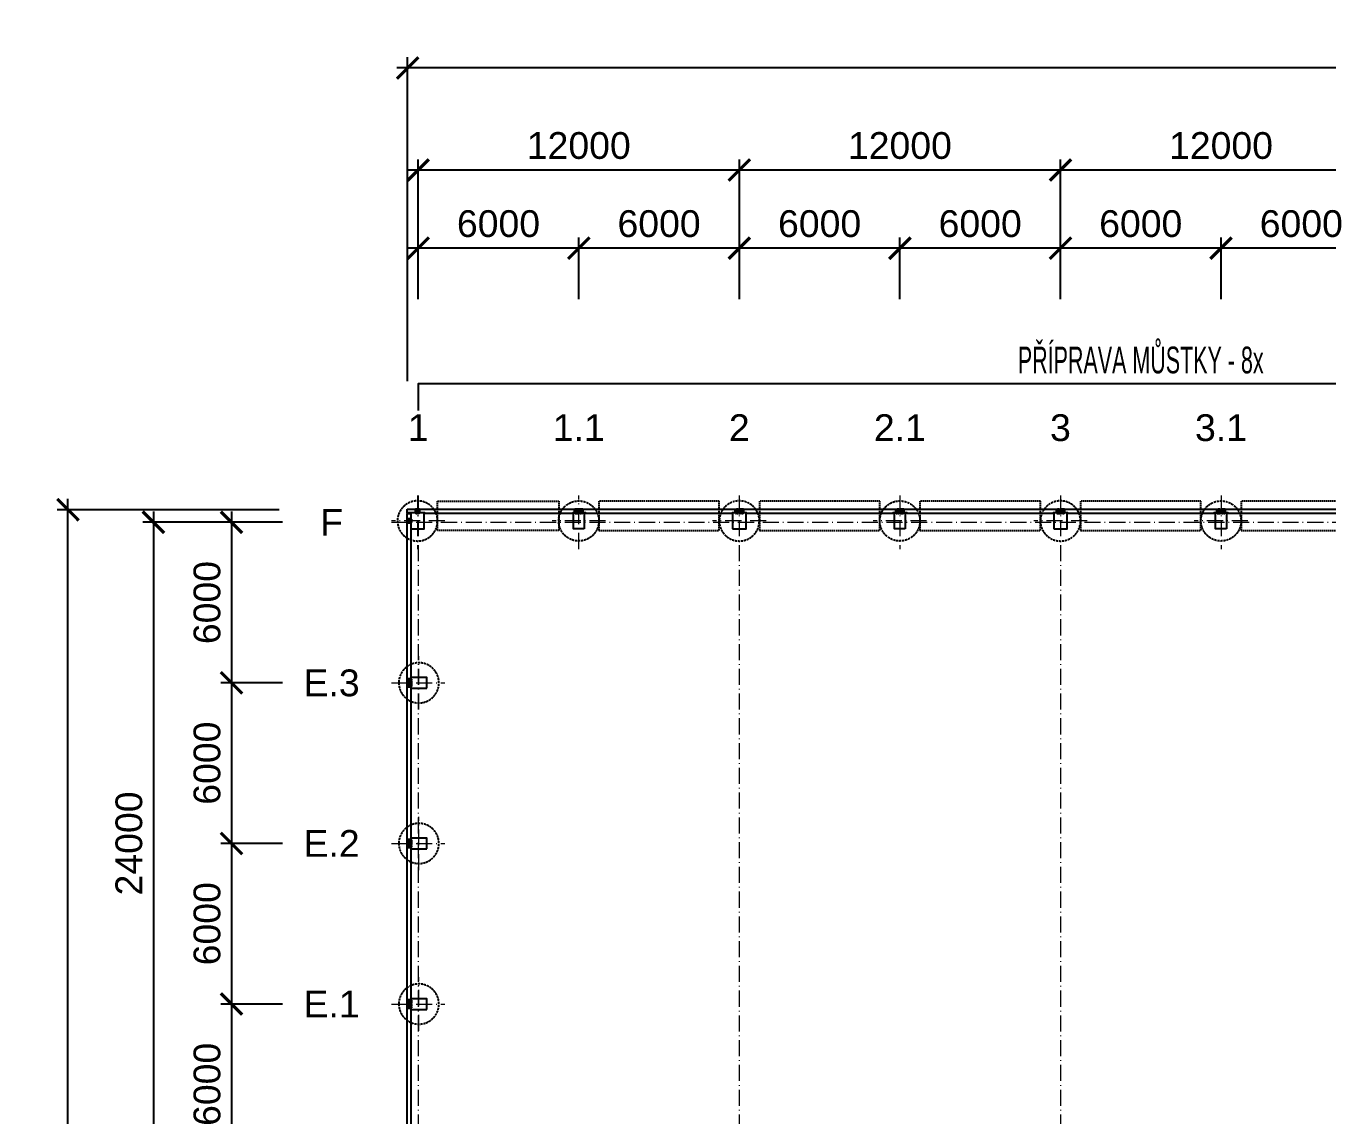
# Model space of a CAD drawing. Header units: millimetres. Extents: x 325046 to 1268204, y 1875583 to 2761998.
# Drawn here: x 691424 to 740075, y 2323068 to 2363789 of the extents above; entities that cross this region are included whole.
import ezdxf
from ezdxf.enums import TextEntityAlignment as Align

# ---------------------------------------------------------------- set-up
doc = ezdxf.new("R2010")
doc.units = ezdxf.units.MM
doc.header["$LTSCALE"] = 100
doc.header["$PDMODE"] = 65
for name, pattern in [('ACAD_ISO10W100', [18.5, 12, -3, 0.5, -3]), ('DASHDOT', [1, 0.5, -0.25, 0, -0.25]), ('DASHED', [0.75, 0.5, -0.25])]:
    doc.linetypes.add(name, pattern=pattern)
for name, color, linetype in [('005', 9, 'Continuous'), ('025', 1, 'Continuous'), ('035', 7, 'Continuous'), ('070', 6, 'Continuous'), ('KOTY', 2, 'Continuous'), ('Kóty osové', 5, 'Continuous')]:
    doc.layers.add(name, color=color, linetype=linetype)
doc.layers.add('Objekty - osy', color=5, linetype='ACAD_ISO10W100', lineweight=20)
doc.layers.add('Popis OS', color=7, linetype='Continuous', true_color=0xbd0a5d)
doc.layers.add('Příprava na dock', color=7, linetype='Continuous', true_color=0x616161)
doc.styles.add('ARIL-TENKÝ', font='arial.ttf')
doc.dimstyles.new('400', dxfattribs={"dimscale": 400, "dimtxt": 2.5, "dimasz": 2, "dimexe": 1, "dimexo": 12, "dimgap": 1, "dimtad": 1, "dimdec": 0, "dimzin": 0, "dimdsep": 46, "dimtxsty": 'ARIL-TENKÝ', "dimblk": 'ARCHTICK', "dimcen": 4, "dimdle": 1, "dimclrd": 256, "dimclre": 256, "dimclrt": 7, "dimadec": 0, "dimazin": 0, "dimtfac": 1, "dimtdec": 0, "dimtix": 1, "dimtofl": 0, "dimtmove": 0, "dimatfit": 0, "dimldrblk": 'OBLIQUE', "dimfxl": 1, "dimtolj": 1, "dimtzin": 0, "dimlwd": -1, "dimlwe": -1, "dimarcsym": 0})
pattern_1 = [(45, (5586535.7, -4538179.3), (22.09708691, -22.09708691), [])]

# ---------------------------------------------------------------- blocks, each defined once
blk = doc.blocks.new('H1 PU')
at = {"layer": 'Příprava na dock', "linetype": 'DASHED', "ltscale": 1.5}
blk.add_circle((1537736, -4876565), 750, dxfattribs=at)
blk = doc.blocks.new('_ARCHTICK')
at = {"color": 0, "linetype": 'ByBlock', "const_width": 0.15}
blk.add_lwpolyline([(-0.5, -0.5), (0.5, 0.5)], dxfattribs=at)
blk = doc.blocks.new('*D1342')
at = {"layer": 'Defpoints', "color": 0, "transparency": 16777216}
for p in [(705804, 2345249), (699102, 2339249), (705804, 2339249)]:
    blk.add_point(p, dxfattribs=at)
at = {"layer": 'Kóty osové', "transparency": 16777216}
for p, q in [((699102, 2345649), (699102, 2338849)), ((701004, 2345249), (698702, 2345249)), ((701004, 2339249), (698702, 2339249))]:
    blk.add_line(p, q, dxfattribs=at)
at = {"layer": 'Kóty osové', "transparency": 16777216, "xscale": 800, "yscale": 800, "zscale": 800}
for p, rotation in [((699102, 2345249), 90), ((699102, 2339249), 270)]:
    blk.add_blockref('_ARCHTICK', p, dxfattribs=dict(at, rotation=rotation))
at = {"layer": 'Kóty osové', "color": 7, "transparency": 16777216, "insert": (698191, 2342249), "char_height": 1000, "attachment_point": 5, "rotation": 90, "style": 'ARIL-TENKÝ'}
blk.add_mtext('\\A1;6000', dxfattribs=at)
blk = doc.blocks.new('_Oblique')
at = {"color": 0, "lineweight": -2}
blk.add_line((-0.5, -0.5), (0.5, 0.5), dxfattribs=at)
blk = doc.blocks.new('*D1343')
at = {"layer": 'Defpoints', "color": 0, "transparency": 16777216}
for p in [(705804, 2339249), (699102, 2333249), (705804, 2333249)]:
    blk.add_point(p, dxfattribs=at)
at = {"layer": 'Kóty osové', "transparency": 16777216}
for p, q in [((699102, 2339649), (699102, 2332849)), ((701004, 2339249), (698702, 2339249)), ((701004, 2333249), (698702, 2333249))]:
    blk.add_line(p, q, dxfattribs=at)
at = {"layer": 'Kóty osové', "transparency": 16777216, "xscale": 800, "yscale": 800, "zscale": 800}
for p, rotation in [((699102, 2339249), 90), ((699102, 2333249), 270)]:
    blk.add_blockref('_ARCHTICK', p, dxfattribs=dict(at, rotation=rotation))
at = {"layer": 'Kóty osové', "color": 7, "transparency": 16777216, "insert": (698191, 2336249), "char_height": 1000, "attachment_point": 5, "rotation": 90, "style": 'ARIL-TENKÝ'}
blk.add_mtext('\\A1;6000', dxfattribs=at)
blk = doc.blocks.new('*D1344')
at = {"layer": 'Defpoints', "color": 0, "transparency": 16777216}
for p in [(705804, 2333249), (699102, 2327249), (705804, 2327249)]:
    blk.add_point(p, dxfattribs=at)
at = {"layer": 'Kóty osové', "transparency": 16777216}
for p, q in [((699102, 2333649), (699102, 2326849)), ((701004, 2333249), (698702, 2333249)), ((701004, 2327249), (698702, 2327249))]:
    blk.add_line(p, q, dxfattribs=at)
at = {"layer": 'Kóty osové', "transparency": 16777216, "xscale": 800, "yscale": 800, "zscale": 800}
for p, rotation in [((699102, 2333249), 90), ((699102, 2327249), 270)]:
    blk.add_blockref('_ARCHTICK', p, dxfattribs=dict(at, rotation=rotation))
at = {"layer": 'Kóty osové', "color": 7, "transparency": 16777216, "insert": (698191, 2330249), "char_height": 1000, "attachment_point": 5, "rotation": 90, "style": 'ARIL-TENKÝ'}
blk.add_mtext('\\A1;6000', dxfattribs=at)
blk = doc.blocks.new('*D1345')
at = {"layer": 'Defpoints', "color": 0, "transparency": 16777216}
for p in [(705804, 2327249), (699102, 2321249), (705804, 2321249)]:
    blk.add_point(p, dxfattribs=at)
at = {"layer": 'Kóty osové', "transparency": 16777216}
for p, q in [((699102, 2327649), (699102, 2320849)), ((701004, 2327249), (698702, 2327249)), ((701004, 2321249), (698702, 2321249))]:
    blk.add_line(p, q, dxfattribs=at)
at = {"layer": 'Kóty osové', "transparency": 16777216, "xscale": 800, "yscale": 800, "zscale": 800}
for p, rotation in [((699102, 2327249), 90), ((699102, 2321249), 270)]:
    blk.add_blockref('_ARCHTICK', p, dxfattribs=dict(at, rotation=rotation))
at = {"layer": 'Kóty osové', "color": 7, "transparency": 16777216, "insert": (698191, 2324249), "char_height": 1000, "attachment_point": 5, "rotation": 90, "style": 'ARIL-TENKÝ'}
blk.add_mtext('\\A1;6000', dxfattribs=at)
blk = doc.blocks.new('*D1359')
at = {"layer": 'Defpoints', "color": 0, "transparency": 16777216}
for p in [(705079, 2345249), (696183, 2321249), (706919, 2321249)]:
    blk.add_point(p, dxfattribs=at)
at = {"layer": 'Kóty osové', "transparency": 16777216}
for p, q in [((696183, 2345649), (696183, 2320849)), ((700279, 2345249), (695783, 2345249)), ((702119, 2321249), (695783, 2321249))]:
    blk.add_line(p, q, dxfattribs=at)
at = {"layer": 'Kóty osové', "transparency": 16777216, "xscale": 800, "yscale": 800, "zscale": 800}
for p, rotation in [((696183, 2345249), 90), ((696183, 2321249), 270)]:
    blk.add_blockref('_ARCHTICK', p, dxfattribs=dict(at, rotation=rotation))
at = {"layer": 'Kóty osové', "color": 7, "transparency": 16777216, "insert": (695272, 2333249), "char_height": 1000, "attachment_point": 5, "rotation": 90, "style": 'ARIL-TENKÝ'}
blk.add_mtext('\\A1;24000', dxfattribs=at)
blk = doc.blocks.new('*D1378')
at = {"layer": 'Defpoints', "color": 0, "transparency": 16777216}
for p in [(736079, 2355490), (736079, 2348788), (742079, 2348788)]:
    blk.add_point(p, dxfattribs=at)
at = {"layer": 'Kóty osové', "transparency": 16777216}
for p, q in [((736079, 2353588), (736079, 2355890)), ((742079, 2353588), (742079, 2355890)), ((742479, 2355490), (735679, 2355490))]:
    blk.add_line(p, q, dxfattribs=at)
at = {"layer": 'Kóty osové', "transparency": 16777216, "xscale": 800, "yscale": 800, "zscale": 800, "rotation": 180}
blk.add_blockref('_ARCHTICK', (736079, 2355490), dxfattribs=at)
at = {"layer": 'Kóty osové', "transparency": 16777216, "xscale": 800, "yscale": 800, "zscale": 800}
blk.add_blockref('_ARCHTICK', (742079, 2355490), dxfattribs=at)
at = {"layer": 'Kóty osové', "color": 7, "transparency": 16777216, "insert": (739079, 2356401), "char_height": 1000, "attachment_point": 5, "style": 'ARIL-TENKÝ'}
blk.add_mtext('\\A1;6000', dxfattribs=at)
blk = doc.blocks.new('*D1379')
at = {"layer": 'Defpoints', "color": 0, "transparency": 16777216}
for p in [(730079, 2355490), (730079, 2348788), (736079, 2348788)]:
    blk.add_point(p, dxfattribs=at)
at = {"layer": 'Kóty osové', "transparency": 16777216}
for p, q in [((730079, 2353588), (730079, 2355890)), ((736079, 2353588), (736079, 2355890)), ((736479, 2355490), (729679, 2355490))]:
    blk.add_line(p, q, dxfattribs=at)
at = {"layer": 'Kóty osové', "transparency": 16777216, "xscale": 800, "yscale": 800, "zscale": 800, "rotation": 180}
blk.add_blockref('_ARCHTICK', (730079, 2355490), dxfattribs=at)
at = {"layer": 'Kóty osové', "transparency": 16777216, "xscale": 800, "yscale": 800, "zscale": 800}
blk.add_blockref('_ARCHTICK', (736079, 2355490), dxfattribs=at)
at = {"layer": 'Kóty osové', "color": 7, "transparency": 16777216, "insert": (733079, 2356401), "char_height": 1000, "attachment_point": 5, "style": 'ARIL-TENKÝ'}
blk.add_mtext('\\A1;6000', dxfattribs=at)
blk = doc.blocks.new('*D1380')
at = {"layer": 'Defpoints', "color": 0, "transparency": 16777216}
for p in [(724079, 2355490), (724079, 2348788), (730079, 2348788)]:
    blk.add_point(p, dxfattribs=at)
at = {"layer": 'Kóty osové', "transparency": 16777216}
for p, q in [((724079, 2353588), (724079, 2355890)), ((730079, 2353588), (730079, 2355890)), ((730479, 2355490), (723679, 2355490))]:
    blk.add_line(p, q, dxfattribs=at)
at = {"layer": 'Kóty osové', "transparency": 16777216, "xscale": 800, "yscale": 800, "zscale": 800, "rotation": 180}
blk.add_blockref('_ARCHTICK', (724079, 2355490), dxfattribs=at)
at = {"layer": 'Kóty osové', "transparency": 16777216, "xscale": 800, "yscale": 800, "zscale": 800}
blk.add_blockref('_ARCHTICK', (730079, 2355490), dxfattribs=at)
at = {"layer": 'Kóty osové', "color": 7, "transparency": 16777216, "insert": (727079, 2356401), "char_height": 1000, "attachment_point": 5, "style": 'ARIL-TENKÝ'}
blk.add_mtext('\\A1;6000', dxfattribs=at)
blk = doc.blocks.new('*D1381')
at = {"layer": 'Defpoints', "color": 0, "transparency": 16777216}
for p in [(718079, 2355490), (718079, 2348788), (724079, 2348788)]:
    blk.add_point(p, dxfattribs=at)
at = {"layer": 'Kóty osové', "transparency": 16777216}
for p, q in [((718079, 2353588), (718079, 2355890)), ((724079, 2353588), (724079, 2355890)), ((724479, 2355490), (717679, 2355490))]:
    blk.add_line(p, q, dxfattribs=at)
at = {"layer": 'Kóty osové', "transparency": 16777216, "xscale": 800, "yscale": 800, "zscale": 800, "rotation": 180}
blk.add_blockref('_ARCHTICK', (718079, 2355490), dxfattribs=at)
at = {"layer": 'Kóty osové', "transparency": 16777216, "xscale": 800, "yscale": 800, "zscale": 800}
blk.add_blockref('_ARCHTICK', (724079, 2355490), dxfattribs=at)
at = {"layer": 'Kóty osové', "color": 7, "transparency": 16777216, "insert": (721079, 2356401), "char_height": 1000, "attachment_point": 5, "style": 'ARIL-TENKÝ'}
blk.add_mtext('\\A1;6000', dxfattribs=at)
blk = doc.blocks.new('*D1382')
at = {"layer": 'Defpoints', "color": 0, "transparency": 16777216}
for p in [(712079, 2355490), (712079, 2348788), (718079, 2348788)]:
    blk.add_point(p, dxfattribs=at)
at = {"layer": 'Kóty osové', "transparency": 16777216}
for p, q in [((712079, 2353588), (712079, 2355890)), ((718079, 2353588), (718079, 2355890)), ((718479, 2355490), (711679, 2355490))]:
    blk.add_line(p, q, dxfattribs=at)
at = {"layer": 'Kóty osové', "transparency": 16777216, "xscale": 800, "yscale": 800, "zscale": 800, "rotation": 180}
blk.add_blockref('_ARCHTICK', (712079, 2355490), dxfattribs=at)
at = {"layer": 'Kóty osové', "transparency": 16777216, "xscale": 800, "yscale": 800, "zscale": 800}
blk.add_blockref('_ARCHTICK', (718079, 2355490), dxfattribs=at)
at = {"layer": 'Kóty osové', "color": 7, "transparency": 16777216, "insert": (715079, 2356401), "char_height": 1000, "attachment_point": 5, "style": 'ARIL-TENKÝ'}
blk.add_mtext('\\A1;6000', dxfattribs=at)
blk = doc.blocks.new('*D1383')
at = {"layer": 'Defpoints', "color": 0, "transparency": 16777216}
for p in [(706079, 2355490), (706079, 2348788), (712079, 2348788)]:
    blk.add_point(p, dxfattribs=at)
at = {"layer": 'Kóty osové', "transparency": 16777216}
for p, q in [((706079, 2353588), (706079, 2355890)), ((712079, 2353588), (712079, 2355890)), ((712479, 2355490), (705679, 2355490))]:
    blk.add_line(p, q, dxfattribs=at)
at = {"layer": 'Kóty osové', "transparency": 16777216, "xscale": 800, "yscale": 800, "zscale": 800, "rotation": 180}
blk.add_blockref('_ARCHTICK', (706079, 2355490), dxfattribs=at)
at = {"layer": 'Kóty osové', "transparency": 16777216, "xscale": 800, "yscale": 800, "zscale": 800}
blk.add_blockref('_ARCHTICK', (712079, 2355490), dxfattribs=at)
at = {"layer": 'Kóty osové', "color": 7, "transparency": 16777216, "insert": (709079, 2356401), "char_height": 1000, "attachment_point": 5, "style": 'ARIL-TENKÝ'}
blk.add_mtext('\\A1;6000', dxfattribs=at)
blk = doc.blocks.new('*D1384')
at = {"layer": 'Defpoints', "color": 0, "transparency": 16777216}
for p in [(706079, 2358409), (718079, 2353588), (706079, 2348908)]:
    blk.add_point(p, dxfattribs=at)
at = {"layer": 'Kóty osové', "transparency": 16777216}
for p, q in [((706079, 2353708), (706079, 2358809)), ((718079, 2358388), (718079, 2358809)), ((718479, 2358409), (705679, 2358409))]:
    blk.add_line(p, q, dxfattribs=at)
at = {"layer": 'Kóty osové', "transparency": 16777216, "xscale": 800, "yscale": 800, "zscale": 800, "rotation": 180}
blk.add_blockref('_ARCHTICK', (706079, 2358409), dxfattribs=at)
at = {"layer": 'Kóty osové', "transparency": 16777216, "xscale": 800, "yscale": 800, "zscale": 800}
blk.add_blockref('_ARCHTICK', (718079, 2358409), dxfattribs=at)
at = {"layer": 'Kóty osové', "color": 7, "transparency": 16777216, "insert": (712079, 2359319), "char_height": 1000, "attachment_point": 5, "style": 'ARIL-TENKÝ'}
blk.add_mtext('\\A1;12000', dxfattribs=at)
blk = doc.blocks.new('*D1427')
at = {"layer": 'Defpoints', "color": 0, "transparency": 16777216}
for p in [(718079, 2358409), (730079, 2353588), (718079, 2348908)]:
    blk.add_point(p, dxfattribs=at)
at = {"layer": 'Kóty osové', "transparency": 16777216}
for p, q in [((718079, 2353708), (718079, 2358809)), ((730079, 2358388), (730079, 2358809)), ((730479, 2358409), (717679, 2358409))]:
    blk.add_line(p, q, dxfattribs=at)
at = {"layer": 'Kóty osové', "transparency": 16777216, "xscale": 800, "yscale": 800, "zscale": 800, "rotation": 180}
blk.add_blockref('_ARCHTICK', (718079, 2358409), dxfattribs=at)
at = {"layer": 'Kóty osové', "transparency": 16777216, "xscale": 800, "yscale": 800, "zscale": 800}
blk.add_blockref('_ARCHTICK', (730079, 2358409), dxfattribs=at)
at = {"layer": 'Kóty osové', "color": 7, "transparency": 16777216, "insert": (724079, 2359319), "char_height": 1000, "attachment_point": 5, "style": 'ARIL-TENKÝ'}
blk.add_mtext('\\A1;12000', dxfattribs=at)
blk = doc.blocks.new('*D1428')
at = {"layer": 'Defpoints', "color": 0, "transparency": 16777216}
for p in [(730079, 2358409), (742079, 2353588), (730079, 2348908)]:
    blk.add_point(p, dxfattribs=at)
at = {"layer": 'Kóty osové', "transparency": 16777216}
for p, q in [((730079, 2353708), (730079, 2358809)), ((742079, 2358388), (742079, 2358809)), ((742479, 2358409), (729679, 2358409))]:
    blk.add_line(p, q, dxfattribs=at)
at = {"layer": 'Kóty osové', "transparency": 16777216, "xscale": 800, "yscale": 800, "zscale": 800, "rotation": 180}
blk.add_blockref('_ARCHTICK', (730079, 2358409), dxfattribs=at)
at = {"layer": 'Kóty osové', "transparency": 16777216, "xscale": 800, "yscale": 800, "zscale": 800}
blk.add_blockref('_ARCHTICK', (742079, 2358409), dxfattribs=at)
at = {"layer": 'Kóty osové', "color": 7, "transparency": 16777216, "insert": (736079, 2359319), "char_height": 1000, "attachment_point": 5, "style": 'ARIL-TENKÝ'}
blk.add_mtext('\\A1;12000', dxfattribs=at)
blk = doc.blocks.new('ZN15_PU')
at = {"layer": '005'}
h = blk.add_hatch(dxfattribs=at)
h.set_pattern_fill('ANSI31', color=256, scale=250, angle=90)
h.set_pattern_definition(pattern_1)
edge = h.paths.add_edge_path()
edge.add_line((1326099, -5523250), (1326099, -5523131))
edge.add_line((1326099, -5523131), (1326219, -5523131))
edge.add_line((1326219, -5523133), (1326219, -5523251))
edge.add_line((1326219, -5523251), (1326099, -5523251))
h = blk.add_hatch(dxfattribs=at)
h.set_pattern_fill('ANSI31', color=256, scale=250, angle=90)
h.set_pattern_definition(pattern_1)
edge = h.paths.add_edge_path()
edge.add_line((1332059, -5523241), (1332059, -5523131))
edge.add_line((1332059, -5523131), (1331939, -5523131))
edge.add_line((1331939, -5523141), (1331939, -5523251))
edge.add_line((1331939, -5523251), (1332059, -5523251))
at = {"layer": '005', "linetype": 'DASHDOT'}
for points in [[(1326049, -5523191), (1326269, -5523191)], [(1326159, -5523301), (1326159, -5523081)], [(1332109, -5523191), (1331889, -5523191)], [(1331999, -5523301), (1331999, -5523081)]]:
    blk.add_lwpolyline(points, dxfattribs=at)
at = {"layer": '025', "linetype": 'DASHED'}
blk.add_lwpolyline([(1331329, -5523561), (1326829, -5523561), (1326829, -5522461), (1331329, -5522461)], close=True, dxfattribs=at)
at = {"layer": '025'}
for points in [[(1326099, -5523251), (1326099, -5523131), (1326219, -5523131), (1326219, -5523251), (1326099, -5523251)], [(1332059, -5523251), (1332059, -5523131), (1331939, -5523131), (1331939, -5523251), (1332059, -5523251)]]:
    blk.add_lwpolyline(points, dxfattribs=at)
at = {"layer": '035', "ltscale": 0.5}
blk.add_lwpolyline([(1326089, -5523261), (1332069, -5523261), (1332069, -5523121), (1331809, -5523121), (1331809, -5523101), (1326349, -5523101), (1326349, -5523121), (1326089, -5523121)], close=True, dxfattribs=at)
at = {"layer": '035'}
for points in [[(1326089, -5523261), (1326089, -5523121), (1326229, -5523121), (1326229, -5523261)], [(1332069, -5523261), (1332069, -5523121), (1331929, -5523121), (1331929, -5523261)]]:
    blk.add_lwpolyline(points, close=True, dxfattribs=at)
for points in [[(1326219, -5523131), (1326219, -5523121)], [(1326219, -5523131), (1326219, -5523121)], [(1326219, -5523251), (1326219, -5523261)], [(1326219, -5523251), (1326219, -5523261)], [(1331939, -5523131), (1331939, -5523121)], [(1331939, -5523131), (1331939, -5523121)], [(1331939, -5523251), (1331939, -5523261)], [(1331939, -5523251), (1331939, -5523261)]]:
    blk.add_lwpolyline(points, dxfattribs=at)
blk = doc.blocks.new('ZN7 PU')
at = {"layer": '005'}
h = blk.add_hatch(dxfattribs=at)
h.set_pattern_fill('ANSI31', color=256, scale=250, angle=270)
h.set_pattern_definition([(315, (5933374.502, -5468836.37), (22.09708691, 22.09708691), [])])
edge = h.paths.add_edge_path()
edge.add_line((1330826, -5184869), (1330826, -5184759))
edge.add_line((1330826, -5184759), (1330946, -5184759))
edge.add_line((1330946, -5184759), (1330946, -5184879))
edge.add_line((1330946, -5184879), (1330826, -5184879))
h = blk.add_hatch(dxfattribs=at)
h.set_pattern_fill('ANSI31', color=256, scale=250, angle=270)
h.set_pattern_definition([(315, (5939319.502, -5468836.37), (22.09708691, 22.09708691), [])])
edge = h.paths.add_edge_path()
edge.add_line((1336771, -5184869), (1336771, -5184759))
edge.add_line((1336771, -5184759), (1336891, -5184759))
edge.add_line((1336891, -5184759), (1336891, -5184879))
edge.add_line((1336891, -5184879), (1336771, -5184879))
at = {"layer": '005', "linetype": 'DASHDOT'}
for points in [[(1330886, -5184929), (1330886, -5184709)], [(1336831, -5184929), (1336831, -5184709)], [(1330776, -5184819), (1330996, -5184819)], [(1336721, -5184819), (1336941, -5184819)]]:
    blk.add_lwpolyline(points, dxfattribs=at)
at = {"layer": '025', "linetype": 'DASHED'}
blk.add_lwpolyline([(1331636, -5185189), (1336161, -5185189), (1336161, -5184089), (1331636, -5184089)], close=True, dxfattribs=at)
at = {"layer": '025'}
for points in [[(1330826, -5184879), (1330826, -5184759), (1330946, -5184759), (1330946, -5184879), (1330826, -5184879)], [(1336771, -5184879), (1336771, -5184759), (1336891, -5184759), (1336891, -5184879), (1336771, -5184879)]]:
    blk.add_lwpolyline(points, dxfattribs=at)
at = {"layer": '035', "ltscale": 0.5}
blk.add_lwpolyline([(1330496, -5184889), (1336901, -5184889), (1336901, -5184749), (1336691, -5184749), (1336691, -5184729), (1331156, -5184729), (1331156, -5184749), (1330496, -5184749)], close=True, dxfattribs=at)
at = {"layer": '035'}
for points in [[(1330816, -5184889), (1330816, -5184749), (1330956, -5184749), (1330956, -5184889)], [(1336761, -5184889), (1336761, -5184749), (1336901, -5184749), (1336901, -5184889)]]:
    blk.add_lwpolyline(points, close=True, dxfattribs=at)
for points in [[(1330826, -5184759), (1330826, -5184749)], [(1330826, -5184759), (1330826, -5184749)], [(1330826, -5184879), (1330826, -5184889)], [(1330826, -5184879), (1330826, -5184889)], [(1330946, -5184759), (1330946, -5184749)], [(1330946, -5184759), (1330946, -5184749)], [(1330946, -5184879), (1330946, -5184889)], [(1330946, -5184879), (1330946, -5184889)], [(1336771, -5184759), (1336771, -5184749)], [(1336771, -5184759), (1336771, -5184749)], [(1336771, -5184879), (1336771, -5184889)], [(1336771, -5184879), (1336771, -5184889)]]:
    blk.add_lwpolyline(points, dxfattribs=at)
blk = doc.blocks.new('ZN21.1 PU')
at = {"layer": '005'}
h = blk.add_hatch(dxfattribs=at)
h.set_pattern_fill('ANSI31', color=256, scale=250, angle=180)
h.set_pattern_definition([(135, (757091.102, -960228.766), (22.09708691, 22.09708691), [])])
edge = h.paths.add_edge_path()
edge.add_line((1041059, -5562777), (1041169, -5562777))
edge.add_line((1041169, -5562777), (1041169, -5562657))
edge.add_line((1041169, -5562657), (1041049, -5562657))
edge.add_line((1041049, -5562657), (1041049, -5562777))
h = blk.add_hatch(dxfattribs=at)
h.set_pattern_fill('ANSI31', color=256, scale=250, angle=180)
h.set_pattern_definition([(135, (757091.102, -966198.766), (22.09708691, 22.09708691), [])])
edge = h.paths.add_edge_path()
edge.add_line((1041059, -5568747), (1041169, -5568747))
edge.add_line((1041169, -5568747), (1041169, -5568627))
edge.add_line((1041169, -5568627), (1041049, -5568627))
edge.add_line((1041049, -5568627), (1041049, -5568747))
at = {"layer": '005', "linetype": 'DASHDOT'}
for points in [[(1040999, -5562717), (1041219, -5562717)], [(1041109, -5562827), (1041109, -5562607)], [(1040999, -5568687), (1041219, -5568687)], [(1041109, -5568797), (1041109, -5568577)]]:
    blk.add_lwpolyline(points, dxfattribs=at)
at = {"layer": '025'}
for points in [[(1041049, -5562777), (1041169, -5562777), (1041169, -5562657), (1041049, -5562657), (1041049, -5562777)], [(1041049, -5568747), (1041169, -5568747), (1041169, -5568627), (1041049, -5568627), (1041049, -5568747)]]:
    blk.add_lwpolyline(points, dxfattribs=at)
at = {"layer": '035', "ltscale": 0.5}
blk.add_lwpolyline([(1041039, -5562647), (1041039, -5568967), (1041179, -5568967), (1041179, -5562647)], close=True, dxfattribs=at)
at = {"layer": '035'}
for points in [[(1041039, -5562787), (1041179, -5562787), (1041179, -5562647), (1041039, -5562647)], [(1041039, -5568757), (1041179, -5568757), (1041179, -5568617), (1041039, -5568617)]]:
    blk.add_lwpolyline(points, close=True, dxfattribs=at)
for points in [[(1041049, -5562777), (1041039, -5562777)], [(1041049, -5562777), (1041039, -5562777)], [(1041169, -5562777), (1041179, -5562777)], [(1041169, -5562777), (1041179, -5562777)], [(1041049, -5568627), (1041039, -5568627)], [(1041049, -5568627), (1041039, -5568627)], [(1041049, -5568747), (1041039, -5568747)], [(1041049, -5568747), (1041039, -5568747)], [(1041169, -5568627), (1041179, -5568627)], [(1041169, -5568627), (1041179, -5568627)], [(1041169, -5568747), (1041179, -5568747)], [(1041169, -5568747), (1041179, -5568747)]]:
    blk.add_lwpolyline(points, dxfattribs=at)
blk = doc.blocks.new('ZN9.1 PU')
at = {"layer": '005'}
h = blk.add_hatch(dxfattribs=at)
h.set_pattern_fill('ANSI31', color=256, scale=250, angle=180)
h.set_pattern_definition([(135, (757091.102, -954228.766), (22.09708691, 22.09708691), [])])
edge = h.paths.add_edge_path()
edge.add_line((1041059, -5556777), (1041169, -5556777))
edge.add_line((1041169, -5556777), (1041169, -5556657))
edge.add_line((1041169, -5556657), (1041049, -5556657))
edge.add_line((1041049, -5556657), (1041049, -5556777))
h = blk.add_hatch(dxfattribs=at)
h.set_pattern_fill('ANSI31', color=256, scale=250, angle=180)
h.set_pattern_definition([(225, (757091.102, -10165044.788), (22.09708691, -22.09708691), [])])
edge = h.paths.add_edge_path()
edge.add_line((1041059, -5562497), (1041169, -5562497))
edge.add_line((1041169, -5562497), (1041169, -5562617))
edge.add_line((1041169, -5562617), (1041049, -5562617))
edge.add_line((1041049, -5562617), (1041049, -5562497))
at = {"layer": '005', "linetype": 'DASHDOT'}
for points in [[(1040999, -5556717), (1041219, -5556717)], [(1041109, -5556827), (1041109, -5556607)], [(1040999, -5562557), (1041219, -5562557)], [(1041109, -5562447), (1041109, -5562667)]]:
    blk.add_lwpolyline(points, dxfattribs=at)
at = {"layer": '025'}
for points in [[(1041049, -5556777), (1041169, -5556777), (1041169, -5556657), (1041049, -5556657), (1041049, -5556777)], [(1041049, -5562497), (1041169, -5562497), (1041169, -5562617), (1041049, -5562617), (1041049, -5562497)]]:
    blk.add_lwpolyline(points, dxfattribs=at)
at = {"layer": '035', "ltscale": 0.5}
blk.add_lwpolyline([(1041039, -5562627), (1041039, -5556647), (1041179, -5556647), (1041179, -5562627)], close=True, dxfattribs=at)
at = {"layer": '035'}
for points in [[(1041039, -5556787), (1041179, -5556787), (1041179, -5556647), (1041039, -5556647)], [(1041039, -5562487), (1041179, -5562487), (1041179, -5562627), (1041039, -5562627)]]:
    blk.add_lwpolyline(points, close=True, dxfattribs=at)
for points in [[(1041049, -5556777), (1041039, -5556777)], [(1041049, -5556777), (1041039, -5556777)], [(1041169, -5556777), (1041179, -5556777)], [(1041169, -5556777), (1041179, -5556777)], [(1041049, -5562497), (1041039, -5562497)], [(1041049, -5562497), (1041039, -5562497)], [(1041169, -5562497), (1041179, -5562497)], [(1041169, -5562497), (1041179, -5562497)]]:
    blk.add_lwpolyline(points, dxfattribs=at)
blk = doc.blocks.new('*D1562')
at = {"layer": 'Defpoints', "color": 0, "transparency": 16777216}
for p in [(705684, 2362222), (705684, 2345719), (1078474, 2345719)]:
    blk.add_point(p, dxfattribs=at)
at = {"layer": 'Kóty osové', "transparency": 16777216}
for p, q in [((705684, 2350519), (705684, 2362622)), ((1078474, 2350519), (1078474, 2362622)), ((1078874, 2362222), (705284, 2362222))]:
    blk.add_line(p, q, dxfattribs=at)
at = {"layer": 'Kóty osové', "transparency": 16777216, "xscale": 800, "yscale": 800, "zscale": 800, "rotation": 180}
blk.add_blockref('_ARCHTICK', (705684, 2362222), dxfattribs=at)
at = {"layer": 'Kóty osové', "transparency": 16777216, "xscale": 800, "yscale": 800, "zscale": 800}
blk.add_blockref('_ARCHTICK', (1078474, 2362222), dxfattribs=at)
at = {"layer": 'Kóty osové', "color": 7, "transparency": 16777216, "insert": (892079, 2363133), "char_height": 1000, "attachment_point": 5, "style": 'ARIL-TENKÝ'}
blk.add_mtext('\\A1;372790', dxfattribs=at)
blk = doc.blocks.new('*D1564')
at = {"layer": 'Defpoints', "color": 0, "transparency": 16777216}
for p in [(692991, 2345719), (705684, 2345719), (705684, 2224779)]:
    blk.add_point(p, dxfattribs=at)
at = {"layer": 'Kóty osové', "transparency": 16777216}
for p, q in [((692991, 2224379), (692991, 2346119)), ((700884, 2345719), (692591, 2345719)), ((700884, 2224779), (692591, 2224779))]:
    blk.add_line(p, q, dxfattribs=at)
at = {"layer": 'Kóty osové', "transparency": 16777216, "xscale": 800, "yscale": 800, "zscale": 800}
for p, rotation in [((692991, 2345719), 90), ((692991, 2224779), 270)]:
    blk.add_blockref('_ARCHTICK', p, dxfattribs=dict(at, rotation=rotation))
at = {"layer": 'Kóty osové', "color": 7, "transparency": 16777216, "insert": (692080, 2285249), "char_height": 1000, "attachment_point": 5, "rotation": 90, "style": 'ARIL-TENKÝ'}
blk.add_mtext('\\A1;120940', dxfattribs=at)

msp = doc.modelspace()

# ---------------------------------------------------------------- linework, layer by layer
at = {"layer": '025', "linetype": 'DASHED', "ltscale": 0.8}
for points in [[(706113.7, 2345571.1), (706113.7, 2345579.1), (705993.7, 2345579.1), (705993.7, 2345571.1)], [(706113.7, 2345571.1), (706113.7, 2345579.1), (705993.7, 2345579.1), (705993.7, 2345571.1)], [(712218.7, 2345571.1), (712218.7, 2345579.1), (711938.7, 2345579.1), (711938.7, 2345571.1)], [(712218.7, 2345571.1), (712218.7, 2345579.1), (711938.7, 2345579.1), (711938.7, 2345571.1)], [(718218.7, 2345571.1), (718218.7, 2345579.1), (717938.7, 2345579.1), (717938.7, 2345571.1)], [(718218.7, 2345571.1), (718218.7, 2345579.1), (717938.7, 2345579.1), (717938.7, 2345571.1)], [(724218.7, 2345571.1), (724218.7, 2345579.1), (723938.7, 2345579.1), (723938.7, 2345571.1)], [(724218.7, 2345571.1), (724218.7, 2345579.1), (723938.7, 2345579.1), (723938.7, 2345571.1)], [(730218.7, 2345571.1), (730218.7, 2345579.1), (729938.7, 2345579.1), (729938.7, 2345571.1)], [(730218.7, 2345571.1), (730218.7, 2345579.1), (729938.7, 2345579.1), (729938.7, 2345571.1)], [(736218.7, 2345571.1), (736218.7, 2345579.1), (735938.7, 2345579.1), (735938.7, 2345571.1)], [(736218.7, 2345571.1), (736218.7, 2345579.1), (735938.7, 2345579.1), (735938.7, 2345571.1)], [(705831.7, 2345239.1), (705823.7, 2345239.1), (705823.7, 2345359.1), (705831.7, 2345359.1)], [(705831.7, 2345359.1), (705823.7, 2345359.1), (705823.7, 2345239.1), (705831.7, 2345239.1)], [(705831.7, 2345239.1), (705823.7, 2345239.1), (705823.7, 2345359.1), (705831.7, 2345359.1)], [(705831.7, 2345359.1), (705823.7, 2345359.1), (705823.7, 2345239.1), (705831.7, 2345239.1)], [(705831.7, 2339389.1), (705823.7, 2339389.1), (705823.7, 2339109.1), (705831.7, 2339109.1)], [(705831.7, 2339109.1), (705823.7, 2339109.1), (705823.7, 2339389.1), (705831.7, 2339389.1)], [(705831.7, 2339389.1), (705823.7, 2339389.1), (705823.7, 2339109.1), (705831.7, 2339109.1)], [(705831.7, 2339109.1), (705823.7, 2339109.1), (705823.7, 2339389.1), (705831.7, 2339389.1)], [(705831.7, 2333389.1), (705823.7, 2333389.1), (705823.7, 2333109.1), (705831.7, 2333109.1)], [(705831.7, 2333109.1), (705823.7, 2333109.1), (705823.7, 2333389.1), (705831.7, 2333389.1)], [(705831.7, 2333389.1), (705823.7, 2333389.1), (705823.7, 2333109.1), (705831.7, 2333109.1)], [(705831.7, 2333109.1), (705823.7, 2333109.1), (705823.7, 2333389.1), (705831.7, 2333389.1)], [(705831.7, 2327389.1), (705823.7, 2327389.1), (705823.7, 2327109.1), (705831.7, 2327109.1)], [(705831.7, 2327109.1), (705823.7, 2327109.1), (705823.7, 2327389.1), (705831.7, 2327389.1)], [(705831.7, 2327389.1), (705823.7, 2327389.1), (705823.7, 2327109.1), (705831.7, 2327109.1)], [(705831.7, 2327109.1), (705823.7, 2327109.1), (705823.7, 2327389.1), (705831.7, 2327389.1)]]:
    msp.add_lwpolyline(points, close=True, dxfattribs=at)
at = {"layer": '035', "linetype": 'DASHED', "ltscale": 0.8}
for points in [[(705983.7, 2345599.1), (705993.7, 2345579.1), (706113.7, 2345579.1), (706123.7, 2345599.1)], [(705983.7, 2345599.1), (705993.7, 2345579.1), (706113.7, 2345579.1), (706123.7, 2345599.1)], [(711928.7, 2345599.1), (711938.7, 2345579.1), (712218.7, 2345579.1), (712228.7, 2345599.1)], [(711928.7, 2345599.1), (711938.7, 2345579.1), (712218.7, 2345579.1), (712228.7, 2345599.1)], [(717928.7, 2345599.1), (717938.7, 2345579.1), (718218.7, 2345579.1), (718228.7, 2345599.1)], [(717928.7, 2345599.1), (717938.7, 2345579.1), (718218.7, 2345579.1), (718228.7, 2345599.1)], [(723928.7, 2345599.1), (723938.7, 2345579.1), (724218.7, 2345579.1), (724228.7, 2345599.1)], [(723928.7, 2345599.1), (723938.7, 2345579.1), (724218.7, 2345579.1), (724228.7, 2345599.1)], [(729928.7, 2345599.1), (729938.7, 2345579.1), (730218.7, 2345579.1), (730228.7, 2345599.1)], [(729928.7, 2345599.1), (729938.7, 2345579.1), (730218.7, 2345579.1), (730228.7, 2345599.1)], [(735928.7, 2345599.1), (735938.7, 2345579.1), (736218.7, 2345579.1), (736228.7, 2345599.1)], [(735928.7, 2345599.1), (735938.7, 2345579.1), (736218.7, 2345579.1), (736228.7, 2345599.1)], [(705803.7, 2345369.1), (705823.7, 2345359.1), (705823.7, 2345239.1), (705803.7, 2345229.1)], [(705803.7, 2345229.1), (705823.7, 2345239.1), (705823.7, 2345359.1), (705803.7, 2345369.1)], [(705803.7, 2345369.1), (705823.7, 2345359.1), (705823.7, 2345239.1), (705803.7, 2345229.1)], [(705803.7, 2345229.1), (705823.7, 2345239.1), (705823.7, 2345359.1), (705803.7, 2345369.1)], [(705803.7, 2339099.1), (705823.7, 2339109.1), (705823.7, 2339389.1), (705803.7, 2339399.1)], [(705803.7, 2339399.1), (705823.7, 2339389.1), (705823.7, 2339109.1), (705803.7, 2339099.1)], [(705803.7, 2339099.1), (705823.7, 2339109.1), (705823.7, 2339389.1), (705803.7, 2339399.1)], [(705803.7, 2339399.1), (705823.7, 2339389.1), (705823.7, 2339109.1), (705803.7, 2339099.1)], [(705803.7, 2333099.1), (705823.7, 2333109.1), (705823.7, 2333389.1), (705803.7, 2333399.1)], [(705803.7, 2333399.1), (705823.7, 2333389.1), (705823.7, 2333109.1), (705803.7, 2333099.1)], [(705803.7, 2333099.1), (705823.7, 2333109.1), (705823.7, 2333389.1), (705803.7, 2333399.1)], [(705803.7, 2333399.1), (705823.7, 2333389.1), (705823.7, 2333109.1), (705803.7, 2333099.1)], [(705803.7, 2327099.1), (705823.7, 2327109.1), (705823.7, 2327389.1), (705803.7, 2327399.1)], [(705803.7, 2327399.1), (705823.7, 2327389.1), (705823.7, 2327109.1), (705803.7, 2327099.1)], [(705803.7, 2327099.1), (705823.7, 2327109.1), (705823.7, 2327389.1), (705803.7, 2327399.1)], [(705803.7, 2327399.1), (705823.7, 2327389.1), (705823.7, 2327109.1), (705803.7, 2327099.1)]]:
    msp.add_lwpolyline(points, dxfattribs=at)
at = {"layer": '070', "ltscale": 0.5}
for points in [[(705803.7, 2344999.1), (706303.7, 2344999.1), (706303.7, 2345599.1), (705803.7, 2345599.1)], [(712278.7, 2344999.1), (711878.7, 2344999.1), (711878.7, 2345599.1), (712278.7, 2345599.1)], [(717828.7, 2344999.1), (718328.7, 2344999.1), (718328.7, 2345599.1), (717828.7, 2345599.1)], [(724278.7, 2344999.1), (723878.7, 2344999.1), (723878.7, 2345599.1), (724278.7, 2345599.1)], [(729828.7, 2344999.1), (730328.7, 2344999.1), (730328.7, 2345599.1), (729828.7, 2345599.1)], [(736278.7, 2344999.1), (735878.7, 2344999.1), (735878.7, 2345599.1), (736278.7, 2345599.1)], [(706403.7, 2339049.1), (706403.7, 2339449.1), (705803.7, 2339449.1), (705803.7, 2339049.1)], [(706403.7, 2333049.1), (706403.7, 2333449.1), (705803.7, 2333449.1), (705803.7, 2333049.1)], [(706403.7, 2327049.1), (706403.7, 2327449.1), (705803.7, 2327449.1), (705803.7, 2327049.1)]]:
    msp.add_lwpolyline(points, close=True, dxfattribs=at)
at = {"layer": 'Defpoints', "color": 4}
msp.add_lwpolyline([(754078.7, 2349421.4), (754078.7, 2350421.4), (706078.7, 2350421.4), (706078.7, 2349421.4)], dxfattribs=at)
at = {"layer": 'Objekty - osy', "ltscale": 0.5}
for points in [[(706053.7, 2346249.1), (706053.7, 2344249.1)], [(706078.7, 2346249.1), (706078.7, 2224249.1)], [(712078.7, 2344249.1), (712078.7, 2346249.1)], [(718078.7, 2346249.1), (718078.7, 2224249.1)], [(724078.7, 2346249.1), (724078.7, 2344249.1)], [(730078.7, 2346249.1), (730078.7, 2224249.1)], [(736078.7, 2346249.1), (736078.7, 2344249.1)], [(707078.7, 2345299.1), (705078.7, 2345299.1)], [(705078.7, 2345249.1), (1079078.7, 2345249.1)], [(713078.7, 2345299.1), (711078.7, 2345299.1)], [(719078.7, 2345299.1), (717078.7, 2345299.1)], [(725078.7, 2345299.1), (723078.7, 2345299.1)], [(731078.7, 2345299.1), (729078.7, 2345299.1)], [(737078.7, 2345299.1), (735078.7, 2345299.1)], [(706103.7, 2338249.1), (706103.7, 2340249.1)], [(705078.7, 2339249.1), (707078.7, 2339249.1)], [(706103.7, 2332249.1), (706103.7, 2334249.1)], [(705078.7, 2333249.1), (707078.7, 2333249.1)], [(706103.7, 2326249.1), (706103.7, 2328249.1)], [(705078.7, 2327249.1), (707078.7, 2327249.1)]]:
    msp.add_lwpolyline(points, dxfattribs=at)

# ---------------------------------------------------------------- block references
at = {"layer": '005', "xscale": -1}
for p, rotation in [((-4170511.3, 3883035), 89.99999999999984), ((-4158486.3, 3883035), 89.99999999999993), ((-4146486.3, 3883035), 89.99999999999993), ((-4170461.3, 3876985), 89.99999999999977), ((-4170461.3, 3870985), 89.99999999999984), ((-4170461.3, 3864985), 89.99999999999984)]:
    msp.add_blockref('H1 PU', p, dxfattribs=dict(at, rotation=rotation))
at = {"layer": '005', "rotation": 90.00000000000006}
for p in [(-4164486.3, 807563.2), (-4152486.3, 807563.2), (-4140486.3, 807563.2)]:
    msp.add_blockref('H1 PU', p, dxfattribs=at)
at = {"layer": 'KOTY', "xscale": -1, "rotation": 180}
for name, p in [('ZN7 PU', (-624832.8, -2839149.5)), ('ZN15_PU', (-614000.2, -3177522.3)), ('ZN15_PU', (-608000.2, -3177522.3)), ('ZN15_PU', (-602000.2, -3177522.3)), ('ZN15_PU', (-596000.2, -3177522.3)), ('ZN15_PU', (-590000.2, -3177522.3)), ('ZN21.1 PU', (-335375.2, -3223387.7))]:
    msp.add_blockref(name, p, dxfattribs=at)
at = {"layer": 'KOTY'}
for p in [(-335375.2, 7895885.9), (-335375.2, 7889885.9), (-335375.2, 7883885.9)]:
    msp.add_blockref('ZN9.1 PU', p, dxfattribs=at)

# ---------------------------------------------------------------- texts
at = {"layer": 'Defpoints', "color": 4, "width": 0.6}
msp.add_text('PŘÍPRAVA MŮSTKY - 8x', height=1000, dxfattribs=at).set_placement((733078.7, 2351312.1), align=Align.MIDDLE_CENTER)
at = {"layer": 'Popis OS', "linetype": 'ByBlock', "style": 'ARIL-TENKÝ'}
for s, p in [('1', (706078.7, 2348784.1)), ('1.1', (712078.7, 2348784.1)), ('2', (718078.7, 2348784.1)), ('2.1', (724078.7, 2348784.1)), ('3', (730078.7, 2348784.1)), ('3.1', (736078.7, 2348784.1)), ('F', (702842.9, 2345249.1)), ('E.3', (702842.9, 2339249.1)), ('E.2', (702842.9, 2333249.1)), ('E.1', (702842.9, 2327249.1))]:
    msp.add_text(s, height=1000, dxfattribs=at).set_placement(p, align=Align.MIDDLE_CENTER)

# ---------------------------------------------------------------- dimensions: what is measured, and where the dimension line sits
at = {"layer": 'Kóty osové'}
for base, p1, p2, picture, middle in [((705683.7, 2362222.2), (1078473.7, 2345719.1), (705683.7, 2345719.1), '*D1562', (892078.7, 2363133.1)), ((706078.7, 2358408.8), (718078.7, 2353587.9), (706078.7, 2348907.9), '*D1384', (712078.7, 2359319.3)), ((718078.7, 2358408.8), (730078.7, 2353587.9), (718078.7, 2348907.9), '*D1427', (724078.7, 2359319.3)), ((730078.7, 2358408.8), (742078.7, 2353587.9), (730078.7, 2348907.9), '*D1428', (736078.7, 2359319.3)), ((706078.7, 2355490), (712078.7, 2348787.9), (706078.7, 2348787.9), '*D1383', (709078.7, 2356400.6)), ((712078.7, 2355490), (718078.7, 2348787.9), (712078.7, 2348787.9), '*D1382', (715078.7, 2356400.6)), ((718078.7, 2355490), (724078.7, 2348787.9), (718078.7, 2348787.9), '*D1381', (721078.7, 2356400.6)), ((724078.7, 2355490), (730078.7, 2348787.9), (724078.7, 2348787.9), '*D1380', (727078.7, 2356400.6)), ((730078.7, 2355490), (736078.7, 2348787.9), (730078.7, 2348787.9), '*D1379', (733078.7, 2356400.6)), ((736078.7, 2355490), (742078.7, 2348787.9), (736078.7, 2348787.9), '*D1378', (739078.7, 2356400.6))]:
    dim = msp.add_linear_dim(base=base, p1=p1, p2=p2, dimstyle='400', override={"dimtmove": 1}, dxfattribs=at)
    dim.commit()
    dim.dimension.update_dxf_attribs({"geometry": picture, "text_midpoint": middle})
for base, p1, p2, picture, middle in [((692991, 2345719.1), (705683.7, 2224779.1), (705683.7, 2345719.1), '*D1564', (692080.4, 2285249.1)), ((696182.8, 2321249.1), (705078.7, 2345249.1), (706918.6, 2321249.1), '*D1359', (695272.2, 2333249.1))]:
    dim = msp.add_linear_dim(base=base, p1=p1, p2=p2, angle=90, dimstyle='400', dxfattribs=at)
    dim.commit()
    dim.dimension.update_dxf_attribs({"geometry": picture, "text_midpoint": middle})
dim = msp.add_aligned_dim(p1=(705803.7, 2345249.1), p2=(705803.7, 2339249.1), distance=-6702.1, dimstyle='400', dxfattribs=at)
dim.commit()
dim.dimension.update_dxf_attribs({"geometry": '*D1342', "text_midpoint": (698191, 2342249.1)})
for base, p1, p2, picture, middle in [((699101.6, 2333249.1), (705803.7, 2339249.1), (705803.7, 2333249.1), '*D1343', (698191, 2336249.1)), ((699101.6, 2327249.1), (705803.7, 2333249.1), (705803.7, 2327249.1), '*D1344', (698191, 2330249.1)), ((699101.6, 2321249.1), (705803.7, 2327249.1), (705803.7, 2321249.1), '*D1345', (698191, 2324249.1))]:
    dim = msp.add_linear_dim(base=base, p1=p1, p2=p2, angle=90, dimstyle='400', override={"dimtmove": 1}, dxfattribs=at)
    dim.commit()
    dim.dimension.update_dxf_attribs({"geometry": picture, "text_midpoint": middle})

doc.saveas('drawing.dxf')
